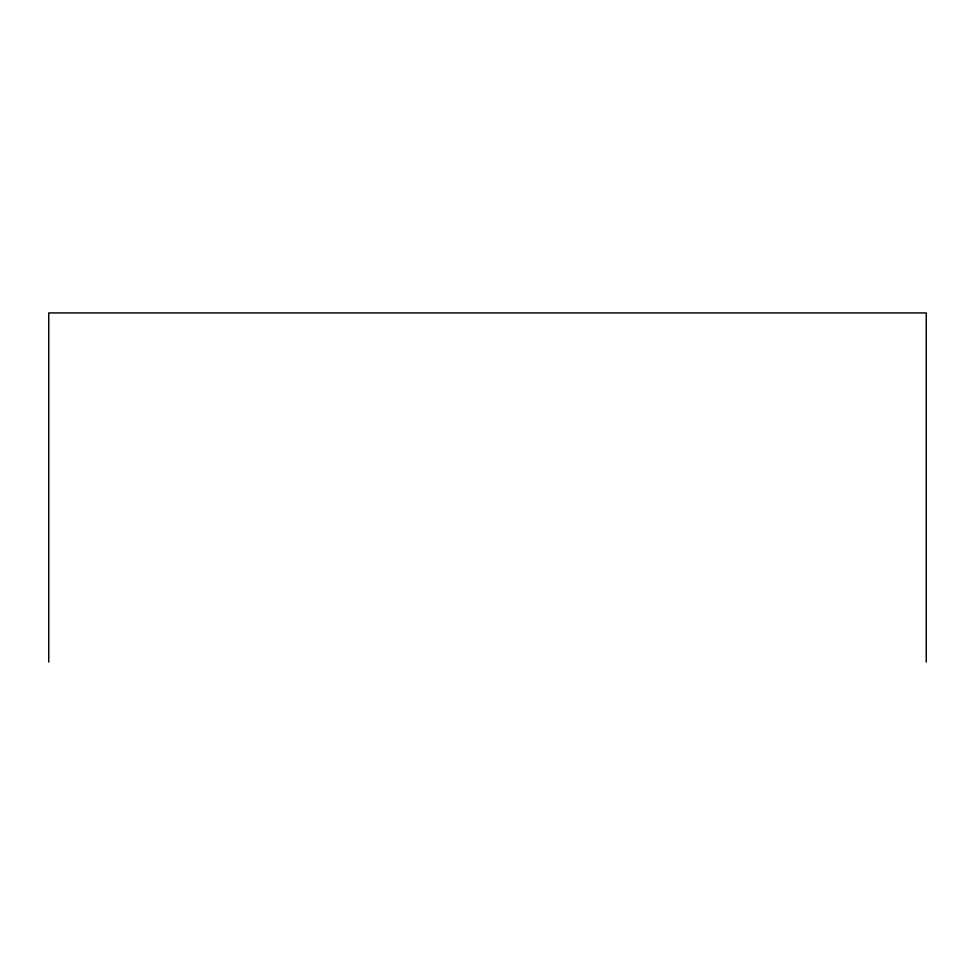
<?xml version="1.0" encoding="UTF-8"?>
<svg xmlns="http://www.w3.org/2000/svg" width="975" height="975" viewBox="0 0 975 975"><rect width="100%" height="100%" fill="white"/><g stroke="black" fill="none" stroke-linecap="round" stroke-linejoin="round"><path stroke-width="1.46" d="M926.25 662.074L926.25 312.926L48.75 312.926L48.75 662.074"/></g></svg>
